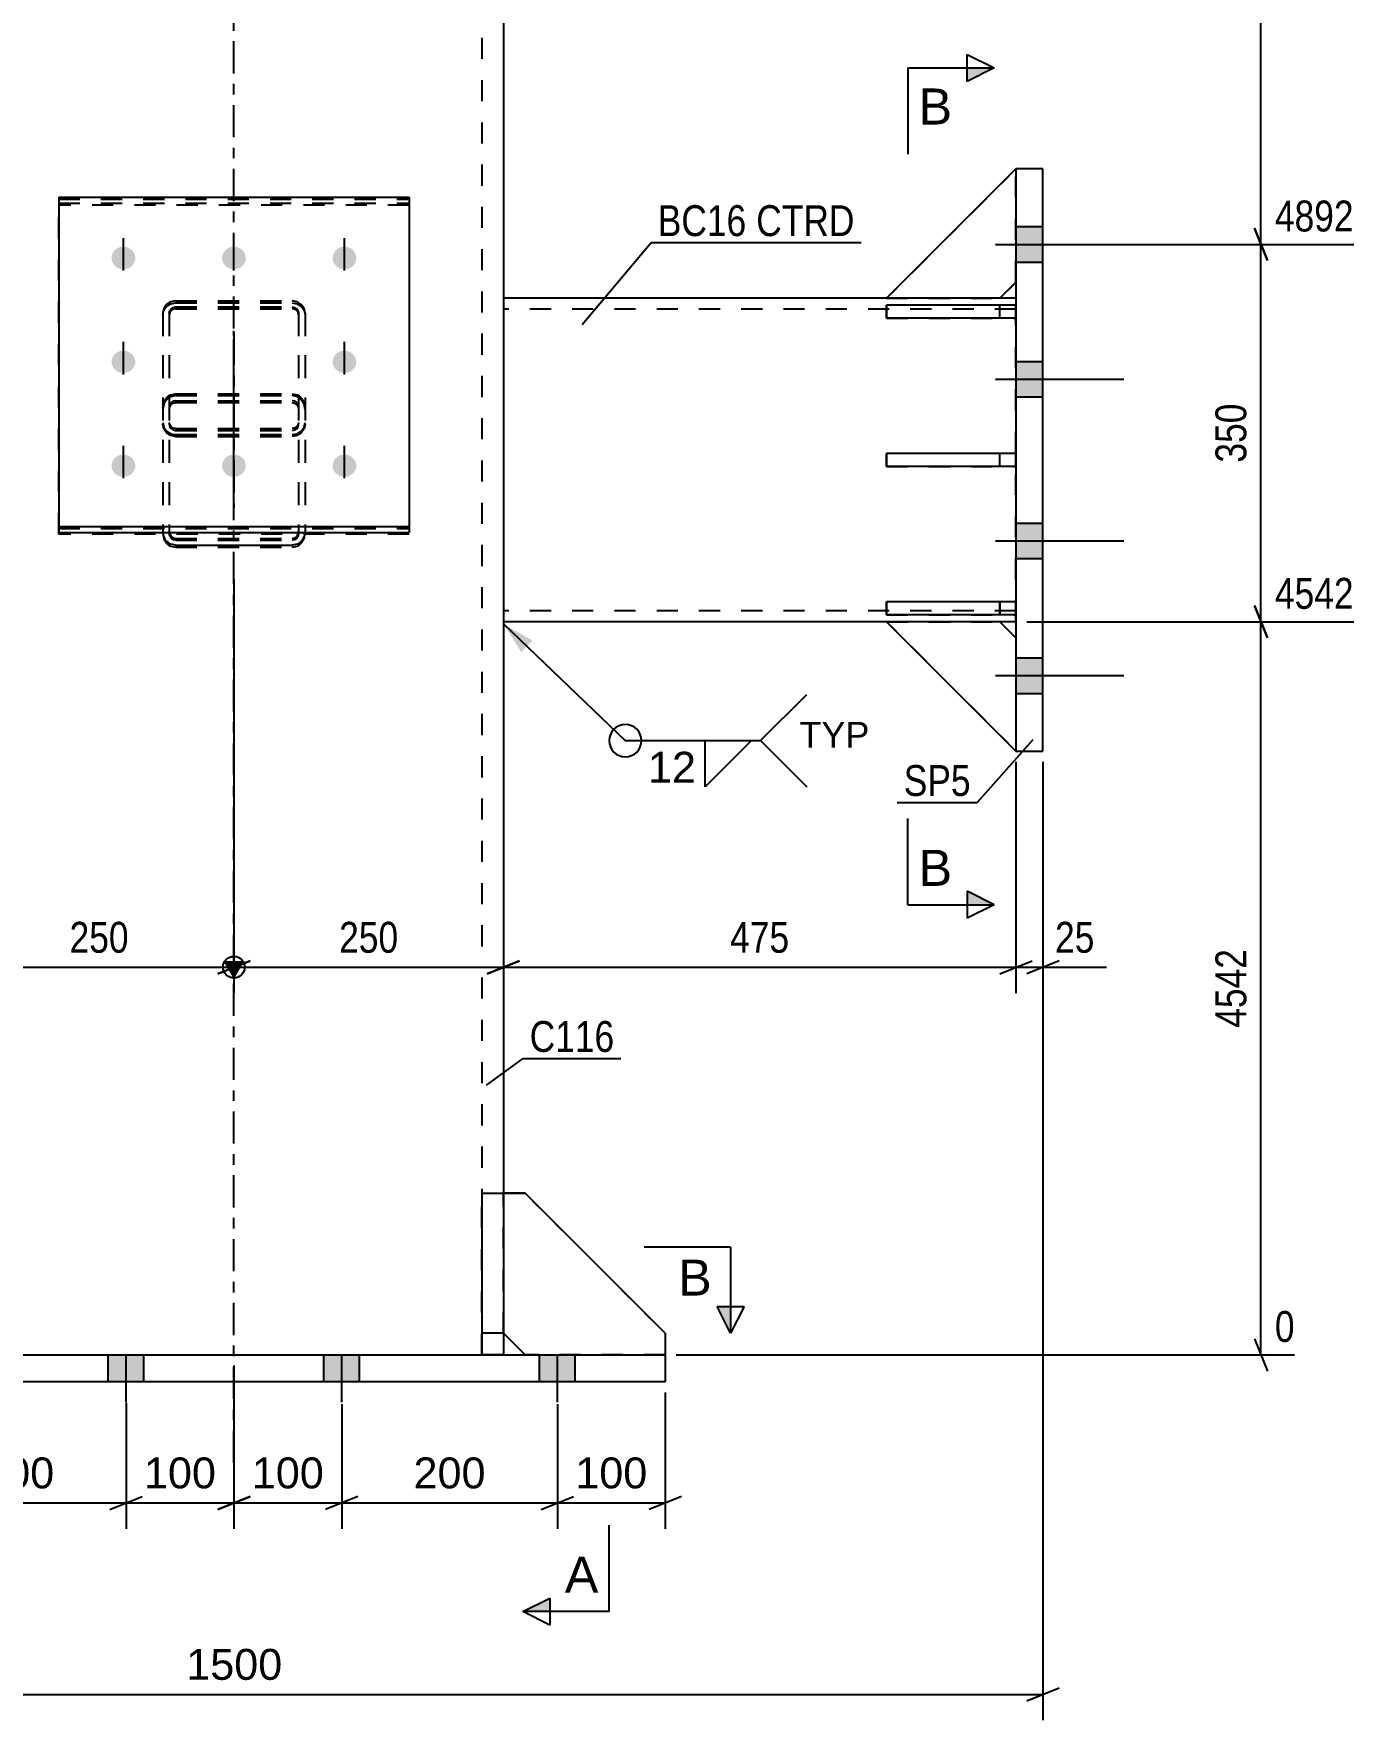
# Model space of a CAD drawing. Header units: millimetres. Extents: x -127 to 467, y -181 to 239.
# Drawn here: x -18.6 to 104.5, y -33.9 to 122.5 of the extents above; entities that cross this region are included whole.
import ezdxf

# ---------------------------------------------------------------- set-up
doc = ezdxf.new("R2010")
doc.units = ezdxf.units.MM
doc.linetypes.add('DXK_LINE_DOT2', pattern=[3.9198, 1.9599, -1.9599])
doc.linetypes.add('DXK_LINE_DOT3', pattern=[5.9187, 2.979, -0.9799, 0.9799, -0.9799])
doc.styles.add('Arial', font='arial.ttf', dxfattribs={"height": 0.2})
doc.styles.add('Arial Narrow', font='ARIALN.TTF', dxfattribs={"height": 0.2})

# ---------------------------------------------------------------- blocks, each defined once
blk = doc.blocks.new('Part-284876527-2796 - 2658')
at = {"color": 7, "linetype": 'DXK_LINE_DOT2'}
for p, q in [((23, 0), (23, 15)), ((23, 15), (25, 15)), ((25, 15), (25, 0)), ((25, 2), (23, 2)), ((25, 0), (23, 0))]:
    blk.add_line(p, q, dxfattribs=at)
blk = doc.blocks.new('Part-284876527-2795 - 2658')
at = {"color": 7, "linetype": 'DXK_LINE_DOT2'}
for p, q in [((25, 2), (25, 15)), ((25, 15), (27, 15)), ((27, 15), (40, 2)), ((27, 0), (25, 2)), ((40, 2), (40, 0)), ((40, 0), (27, 0))]:
    blk.add_line(p, q, dxfattribs=at)
blk = doc.blocks.new('Part-284876527-2667 - 2658')
at = {"color": 2, "linetype": 'Continuous'}
for p, q in [((-40, -2.5), (-40, 0)), ((-40, 0), (40, 0)), ((40, 0), (40, -2.5)), ((40, -2.5), (-40, -2.5))]:
    blk.add_line(p, q, dxfattribs=at)
blk = doc.blocks.new('Part-284876527-2672 - 2658')
at = {"linetype": 'Continuous'}
blk.add_hatch(color=2, dxfattribs=at).paths.add_polyline_path([(0, 35.06), (-0.8, 36.46), (0.8, 36.46)])
at = {"color": 7, "linetype": 'DXK_LINE_DOT3'}
for p, q in [((0, 36), (0, 130)), ((0, -10), (0, 35))]:
    blk.add_line(p, q, dxfattribs=at)
at = {"color": 7, "linetype": 'DXK_LINE_DOT2'}
for p, q in [((23, 130), (23, 36)), ((23, 35), (23, 0)), ((25, 15), (25, 0)), ((-25, 0), (25, 0))]:
    blk.add_line(p, q, dxfattribs=at)
at = {"color": 2, "linetype": 'Continuous'}
for p, q in [((25, 130), (25, 36)), ((0, 35.06), (-0.8, 36.46)), ((-0.8, 36.46), (0.8, 36.46)), ((0.8, 36.46), (0, 35.06)), ((25, 35), (25, 15))]:
    blk.add_line(p, q, dxfattribs=at)
blk.add_circle((0, 35.96), 1, dxfattribs=at)
blk = doc.blocks.new('Part-284876527-2737 - 2658')
at = {"color": 2, "linetype": 'Continuous'}
for p, q in [((72.53, 110), (72.53, 56)), ((75.03, 110), (72.53, 110)), ((75.03, 56), (75.03, 110)), ((72.53, 56), (75.03, 56))]:
    blk.add_line(p, q, dxfattribs=at)
blk = doc.blocks.new('Bolt-284876527-2673 - 2658')
at = {"linetype": 'Continuous'}
for points in [[(72.53, 104.65), (72.53, 101.35), (75.03, 101.35), (75.03, 104.65)], [(72.53, 104.65), (72.53, 101.35), (75.03, 101.35), (75.03, 104.65)], [(72.53, 104.65), (72.53, 101.35), (75.03, 101.35), (75.03, 104.65)], [(72.53, 92.15), (72.53, 88.85), (75.03, 88.85), (75.03, 92.15)], [(72.53, 92.15), (72.53, 88.85), (75.03, 88.85), (75.03, 92.15)], [(72.53, 77.15), (72.53, 73.85), (75.03, 73.85), (75.03, 77.15)], [(72.53, 77.15), (72.53, 73.85), (75.03, 73.85), (75.03, 77.15)], [(72.53, 64.65), (72.53, 61.35), (75.03, 61.35), (75.03, 64.65)], [(72.53, 64.65), (72.53, 61.35), (75.03, 61.35), (75.03, 64.65)], [(72.53, 64.65), (72.53, 61.35), (75.03, 61.35), (75.03, 64.65)]]:
    blk.add_hatch(color=1, dxfattribs=at).paths.add_polyline_path(points)
at = {"color": 1, "linetype": 'Continuous'}
for p, q in [((72.53, 104.65), (75.03, 104.65)), ((72.53, 104.65), (75.03, 104.65)), ((72.53, 104.65), (75.03, 104.65)), ((70.63, 103), (82.53, 103)), ((70.63, 103), (82.53, 103)), ((70.63, 103), (82.53, 103)), ((72.53, 101.35), (75.03, 101.35)), ((72.53, 101.35), (75.03, 101.35)), ((72.53, 101.35), (75.03, 101.35)), ((72.53, 92.15), (75.03, 92.15)), ((72.53, 92.15), (75.03, 92.15)), ((70.63, 90.5), (82.53, 90.5)), ((70.63, 90.5), (82.53, 90.5)), ((72.53, 88.85), (75.03, 88.85)), ((72.53, 88.85), (75.03, 88.85)), ((72.53, 77.15), (75.03, 77.15)), ((72.53, 77.15), (75.03, 77.15)), ((70.63, 75.5), (82.53, 75.5)), ((70.63, 75.5), (82.53, 75.5)), ((72.53, 73.85), (75.03, 73.85)), ((72.53, 73.85), (75.03, 73.85)), ((72.53, 64.65), (75.03, 64.65)), ((72.53, 64.65), (75.03, 64.65)), ((72.53, 64.65), (75.03, 64.65)), ((70.63, 63), (82.53, 63)), ((70.63, 63), (82.53, 63)), ((70.63, 63), (82.53, 63)), ((72.53, 61.35), (75.03, 61.35)), ((72.53, 61.35), (75.03, 61.35)), ((72.53, 61.35), (75.03, 61.35))]:
    blk.add_line(p, q, dxfattribs=at)
blk = doc.blocks.new('Bolt-284876527-2678 - 2658')
at = {"color": 1, "linetype": 'DXK_LINE_DOT2'}
for p, q in [((-10.25, 100.57), (-10.25, 103.41)), ((0, 100.57), (0, 103.41)), ((10.25, 100.57), (10.25, 103.41)), ((-10.25, 90.94), (-10.25, 93.78)), ((10.25, 90.94), (10.25, 93.78)), ((-10.25, 81.31), (-10.25, 84.15)), ((0, 81.31), (0, 84.15)), ((10.25, 81.31), (10.25, 84.15))]:
    blk.add_line(p, q, dxfattribs=at)
blk = doc.blocks.new('Bolt-284876527-2679 - 2658')
at = {"linetype": 'Continuous'}
for points in [[(-28.35, 0), (-31.65, 0), (-31.65, -2.5), (-28.35, -2.5)], [(-28.35, 0), (-31.65, 0), (-31.65, -2.5), (-28.35, -2.5)], [(-28.35, 0), (-31.65, 0), (-31.65, -2.5), (-28.35, -2.5)], [(-28.35, 0), (-31.65, 0), (-31.65, -2.5), (-28.35, -2.5)], [(-8.35, 0), (-11.65, 0), (-11.65, -2.5), (-8.35, -2.5)], [(-8.35, 0), (-11.65, 0), (-11.65, -2.5), (-8.35, -2.5)], [(11.65, 0), (8.35, 0), (8.35, -2.5), (11.65, -2.5)], [(11.65, 0), (8.35, 0), (8.35, -2.5), (11.65, -2.5)], [(31.65, 0), (28.35, 0), (28.35, -2.5), (31.65, -2.5)], [(31.65, 0), (28.35, 0), (28.35, -2.5), (31.65, -2.5)], [(31.65, 0), (28.35, 0), (28.35, -2.5), (31.65, -2.5)], [(31.65, 0), (28.35, 0), (28.35, -2.5), (31.65, -2.5)]]:
    blk.add_hatch(color=1, dxfattribs=at).paths.add_polyline_path(points)
at = {"color": 1, "linetype": 'Continuous'}
for p, q in [((-31.65, -2.5), (-31.65, 0)), ((-31.65, -2.5), (-31.65, 0)), ((-31.65, -2.5), (-31.65, 0)), ((-31.65, -2.5), (-31.65, 0)), ((-30, -4.4), (-30, 0)), ((-30, -4.4), (-30, 0)), ((-30, -4.4), (-30, 0)), ((-30, -4.4), (-30, 0)), ((-28.35, -2.5), (-28.35, 0)), ((-28.35, -2.5), (-28.35, 0)), ((-28.35, -2.5), (-28.35, 0)), ((-28.35, -2.5), (-28.35, 0)), ((-11.65, -2.5), (-11.65, 0)), ((-11.65, -2.5), (-11.65, 0)), ((-10, -4.4), (-10, 0)), ((-10, -4.4), (-10, 0)), ((-8.35, -2.5), (-8.35, 0)), ((-8.35, -2.5), (-8.35, 0)), ((8.35, -2.5), (8.35, 0)), ((8.35, -2.5), (8.35, 0)), ((10, -4.4), (10, 0)), ((10, -4.4), (10, 0)), ((11.65, -2.5), (11.65, 0)), ((11.65, -2.5), (11.65, 0)), ((28.35, -2.5), (28.35, 0)), ((28.35, -2.5), (28.35, 0)), ((28.35, -2.5), (28.35, 0)), ((28.35, -2.5), (28.35, 0)), ((30, -4.4), (30, 0)), ((30, -4.4), (30, 0)), ((30, -4.4), (30, 0)), ((30, -4.4), (30, 0)), ((31.65, -2.5), (31.65, 0)), ((31.65, -2.5), (31.65, 0)), ((31.65, -2.5), (31.65, 0)), ((31.65, -2.5), (31.65, 0))]:
    blk.add_line(p, q, dxfattribs=at)
blk = doc.blocks.new('Part-284876527-2693 - 2658')
at = {"color": 2, "linetype": 'Continuous'}
for p, q in [((27, 15), (25, 15)), ((40, 2), (27, 15)), ((27, 0), (25, 2)), ((40, 2), (40, 0)), ((40, 0), (40, 0))]:
    blk.add_line(p, q, dxfattribs=at)
at = {"color": 7, "linetype": 'DXK_LINE_DOT2'}
for p, q in [((25, 2), (25, 15)), ((40, 0), (27, 0))]:
    blk.add_line(p, q, dxfattribs=at)
blk = doc.blocks.new('Part-284876527-2694 - 2658')
at = {"color": 2, "linetype": 'Continuous'}
for p, q in [((23, 15), (23, 0)), ((23, 15), (25, 15)), ((25, 15), (25, 0)), ((25, 2), (23, 2)), ((23, 0), (25, 0))]:
    blk.add_line(p, q, dxfattribs=at)
blk = doc.blocks.new('Part-284876527-2828 - 2658')
at = {"color": 7, "linetype": 'DXK_LINE_DOT2'}
for p, q in [((-6.51, 97.06), (-6.6, 96.63)), ((-6.25, 97.43), (-6.51, 97.06)), ((-5.86, 97.67), (-6.25, 97.43)), ((-5.95, 96.85), (-5.82, 97.03)), ((-5.4, 97.76), (-5.86, 97.67)), ((-5.82, 97.03), (-5.63, 97.15)), ((-5.63, 97.15), (-5.4, 97.2)), ((-5.4, 97.76), (5.4, 97.76)), ((-5.4, 97.2), (5.4, 97.2)), ((5.86, 97.67), (5.4, 97.76)), ((5.4, 97.2), (5.63, 97.15)), ((5.63, 97.15), (5.83, 97.03)), ((5.83, 97.03), (5.96, 96.85)), ((6.25, 97.43), (5.86, 97.67)), ((6.51, 97.06), (6.25, 97.43)), ((6.6, 96.63), (6.51, 97.06)), ((-6.6, 96.63), (-6.6, 76.37)), ((-6, 96.63), (-5.95, 96.85)), ((-6, 96.63), (-6, 76.37)), ((5.96, 96.85), (6, 96.63)), ((6, 96.63), (6, 76.37)), ((6.6, 96.63), (6.6, 76.37)), ((-6.6, 87.86), (-6.51, 88.35)), ((-5.95, 88.11), (-6, 87.86)), ((-5.82, 88.32), (-5.95, 88.11)), ((-5.86, 89.04), (-5.4, 89.14)), ((-5.63, 88.45), (-5.82, 88.32)), ((-5.4, 88.5), (-5.63, 88.45)), ((-5.4, 89.14), (5.4, 89.14)), ((-5.4, 88.5), (5.4, 88.5)), ((5.4, 89.14), (5.86, 89.04)), ((5.63, 88.45), (5.4, 88.5)), ((5.83, 88.32), (5.63, 88.45)), ((5.96, 88.11), (5.83, 88.32)), ((6, 87.86), (5.96, 88.11)), ((6.51, 88.35), (6.6, 87.86)), ((-6.6, 86.48), (-6.51, 86.05)), ((-6.51, 86.05), (-6.25, 85.69)), ((-5.95, 86.27), (-6, 86.48)), ((-5.82, 86.08), (-5.95, 86.27)), ((-5.63, 85.96), (-5.82, 86.08)), ((5.83, 86.08), (5.63, 85.96)), ((5.96, 86.27), (5.83, 86.08)), ((6, 86.48), (5.96, 86.27)), ((6.25, 85.69), (6.51, 86.05)), ((6.51, 86.05), (6.6, 86.48)), ((-6.25, 85.69), (-5.86, 85.44)), ((-5.86, 85.44), (-5.4, 85.36)), ((-5.4, 85.92), (-5.63, 85.96)), ((-5.4, 85.92), (5.4, 85.92)), ((-5.4, 85.36), (5.4, 85.36)), ((5.63, 85.96), (5.4, 85.92)), ((5.4, 85.36), (5.86, 85.44)), ((5.86, 85.44), (6.25, 85.69)), ((-6.58, 76.29), (-6.6, 76.37)), ((-6, 76.37), (-5.95, 76.13)), ((-5.95, 76.13), (-5.82, 75.92)), ((-5.82, 75.92), (-5.63, 75.78)), ((-5.63, 75.78), (-5.4, 75.73)), ((-5.4, 75.73), (5.4, 75.73)), ((5.4, 75.73), (5.63, 75.78)), ((5.63, 75.78), (5.83, 75.92)), ((5.83, 75.92), (5.96, 76.13)), ((5.96, 76.13), (6, 76.37)), ((6.6, 76.37), (6.59, 76.29))]:
    blk.add_line(p, q, dxfattribs=at)
at = {"color": 7, "linetype": 'DXK_LINE_DOT3'}
blk.add_line((0, 78.7), (0, 94.98), dxfattribs=at)
at = {"color": 2, "linetype": 'Continuous'}
for p, q in [((-6.51, 75.88), (-6.58, 76.29)), ((-5.4, 75.09), (-5.86, 75.19)), ((-5.4, 75.09), (5.4, 75.09)), ((5.86, 75.19), (5.4, 75.09)), ((6.59, 76.29), (6.51, 75.88))]:
    blk.add_line(p, q, dxfattribs=at)
at = {"color": 7, "linetype": 'DXK_LINE_DOT2'}
for centre, start, end in [((-5.35, 87.91), 114.32, 159.2417), ((5.35, 87.91), 20.7583, 65.68)]:
    blk.add_arc(centre, 1.24, start, end, dxfattribs=at)
at = {"color": 2, "linetype": 'Continuous'}
for centre, start, end in [((-5.35, 76.32), 200.7583, 245.68), ((5.35, 76.32), 294.32, 339.2417)]:
    blk.add_arc(centre, 1.24, start, end, dxfattribs=at)
blk = doc.blocks.new('Part-284876527-2699 - 2658')
at = {"color": 7, "linetype": 'DXK_LINE_DOT2'}
for p, q in [((-16.25, 76.11), (-16.25, 107.2)), ((-16.25, 107.2), (16.25, 107.2)), ((16.25, 106.65), (-16.25, 106.65)), ((16.25, 107.2), (16.25, 76.11)), ((-16.25, 76.66), (16.25, 76.66)), ((16.25, 76.11), (-16.25, 76.11))]:
    blk.add_line(p, q, dxfattribs=at)
blk = doc.blocks.new('Part-284876527-2701 - 2658')
at = {"color": 7, "linetype": 'DXK_LINE_DOT2'}
for p, q in [((-6.51, 96.89), (-6.25, 97.26)), ((-6.25, 97.26), (-5.86, 97.5)), ((-5.86, 97.5), (-5.4, 97.59)), ((-5.4, 97.02), (-5.63, 96.98)), ((-5.4, 97.59), (5.4, 97.59)), ((-5.4, 97.02), (5.4, 97.02)), ((5.4, 97.59), (5.86, 97.5)), ((5.63, 96.98), (5.4, 97.02)), ((5.86, 97.5), (6.25, 97.26)), ((6.25, 97.26), (6.51, 96.89)), ((-6.6, 96.46), (-6.51, 96.89)), ((-6.6, 96.46), (-6.6, 76.2)), ((-5.95, 96.67), (-6, 96.46)), ((-6, 96.46), (-6, 76.2)), ((-5.82, 96.86), (-5.95, 96.67)), ((-5.63, 96.98), (-5.82, 96.86)), ((5.83, 96.86), (5.63, 96.98)), ((5.96, 96.67), (5.83, 96.86)), ((6, 96.46), (5.96, 96.67)), ((6, 96.46), (6, 76.2)), ((6.51, 96.89), (6.6, 96.46)), ((6.6, 96.46), (6.6, 76.2)), ((-6.51, 88.18), (-6.6, 87.69)), ((-6, 87.69), (-5.95, 87.94)), ((-5.95, 87.94), (-5.82, 88.14)), ((-5.63, 88.92), (-5.86, 88.87)), ((-5.82, 88.14), (-5.63, 88.28)), ((-5.4, 88.97), (-5.63, 88.92)), ((-5.63, 88.28), (-5.4, 88.33)), ((-5.4, 88.97), (5.4, 88.97)), ((-5.4, 88.33), (5.4, 88.33)), ((5.83, 88.88), (5.4, 88.97)), ((5.4, 88.33), (5.63, 88.28)), ((5.63, 88.28), (5.83, 88.14)), ((5.86, 88.87), (5.83, 88.88)), ((5.83, 88.14), (5.96, 87.94)), ((5.96, 87.94), (6, 87.69)), ((6.6, 87.69), (6.51, 88.18)), ((-6.51, 85.88), (-6.6, 86.31)), ((-6, 86.31), (-5.95, 86.09)), ((-5.95, 86.09), (-5.82, 85.91)), ((5.83, 85.91), (5.96, 86.09)), ((5.96, 86.09), (6, 86.31)), ((6.6, 86.31), (6.51, 85.88)), ((-6.25, 85.51), (-6.51, 85.88)), ((-5.86, 85.27), (-6.25, 85.51)), ((-5.4, 85.18), (-5.86, 85.27)), ((-5.82, 85.91), (-5.63, 85.79)), ((-5.63, 85.79), (-5.4, 85.75)), ((-5.4, 85.75), (5.4, 85.75)), ((-5.4, 85.18), (5.4, 85.18)), ((5.4, 85.75), (5.63, 85.79)), ((5.86, 85.27), (5.4, 85.18)), ((5.63, 85.79), (5.83, 85.91)), ((6.25, 85.51), (5.86, 85.27)), ((6.51, 85.88), (6.25, 85.51)), ((-6.6, 76.2), (-6.51, 75.71)), ((-5.95, 75.95), (-6, 76.2)), ((-5.82, 75.75), (-5.95, 75.95)), ((-5.63, 75.61), (-5.82, 75.75)), ((-5.4, 75.56), (-5.63, 75.61)), ((-5.4, 75.56), (5.4, 75.56)), ((5.63, 75.61), (5.4, 75.56)), ((5.83, 75.75), (5.63, 75.61)), ((5.96, 75.95), (5.83, 75.75)), ((6, 76.2), (5.96, 75.95)), ((6.51, 75.71), (6.6, 76.2)), ((-5.86, 75.02), (-5.4, 74.92)), ((-5.4, 74.92), (5.4, 74.92)), ((5.4, 74.92), (5.86, 75.02))]:
    blk.add_line(p, q, dxfattribs=at)
at = {"color": 7, "linetype": 'DXK_LINE_DOT3'}
blk.add_line((0, 94.8), (0, 78.52), dxfattribs=at)
at = {"color": 7, "linetype": 'DXK_LINE_DOT2'}
for centre, start, end in [((-5.35, 87.74), 114.32, 159.2417), ((5.35, 87.74), 20.7583, 65.68), ((-5.35, 76.15), 200.7583, 245.68), ((5.35, 76.15), 294.32, 339.2417)]:
    blk.add_arc(centre, 1.24, start, end, dxfattribs=at)
blk = doc.blocks.new('Part-284876527-2708 - 2658')
at = {"color": 2, "linetype": 'Continuous'}
for p, q in [((72.53, 110), (60.53, 98)), ((72.53, 99.5), (71.03, 98)), ((71.03, 98), (60.53, 98))]:
    blk.add_line(p, q, dxfattribs=at)
at = {"color": 7, "linetype": 'DXK_LINE_DOT2'}
for p, q in [((72.53, 99.5), (72.53, 110)), ((72.53, 110), (72.53, 110)), ((72.53, 110), (72.53, 110)), ((72.53, 99.5), (72.53, 99.5)), ((72.53, 99.5), (72.53, 99.5))]:
    blk.add_line(p, q, dxfattribs=at)
blk = doc.blocks.new('Part-284876527-2773 - 2658')
at = {"color": 2, "linetype": 'Continuous'}
for p, q in [((72.53, 98), (25, 98)), ((60.53, 68), (25, 68)), ((72.53, 68), (71.03, 68))]:
    blk.add_line(p, q, dxfattribs=at)
at = {"color": 7, "linetype": 'DXK_LINE_DOT2'}
for p, q in [((25, 98), (25, 68)), ((72.53, 97), (25, 97)), ((72.53, 68), (72.53, 98)), ((72.53, 69), (25, 69)), ((71.03, 68), (60.53, 68))]:
    blk.add_line(p, q, dxfattribs=at)
blk = doc.blocks.new('Part-284876527-2830 - 2658')
at = {"color": 7, "linetype": 'DXK_LINE_DOT2'}
for p, q in [((72.53, 69.85), (60.53, 69.85)), ((60.53, 69.85), (60.53, 68.65)), ((71.03, 69.85), (71.03, 68.65)), ((72.53, 68.65), (72.53, 69.85)), ((60.53, 68.65), (72.53, 68.65))]:
    blk.add_line(p, q, dxfattribs=at)
blk = doc.blocks.new('Part-284876527-2709 - 2658')
at = {"color": 7, "linetype": 'DXK_LINE_DOT2'}
for p, q in [((72.53, 110), (60.53, 98)), ((72.53, 99.5), (72.53, 110)), ((71.03, 98), (72.53, 99.5)), ((60.53, 98), (71.03, 98))]:
    blk.add_line(p, q, dxfattribs=at)
blk = doc.blocks.new('Part-284876527-2710 - 2658')
at = {"color": 2, "linetype": 'Continuous'}
for p, q in [((60.53, 68), (72.53, 56)), ((71.03, 68), (60.53, 68)), ((71.03, 68), (72.53, 66.5))]:
    blk.add_line(p, q, dxfattribs=at)
at = {"color": 7, "linetype": 'DXK_LINE_DOT2'}
for p, q in [((72.53, 66.5), (72.53, 56)), ((72.53, 66.5), (72.53, 66.5)), ((72.53, 56), (72.53, 56))]:
    blk.add_line(p, q, dxfattribs=at)
blk = doc.blocks.new('Part-284876527-2711 - 2658')
at = {"color": 7, "linetype": 'DXK_LINE_DOT2'}
for p, q in [((60.53, 68), (71.03, 68)), ((72.53, 56), (60.53, 68)), ((71.03, 68), (72.53, 66.5)), ((72.53, 66.5), (72.53, 56))]:
    blk.add_line(p, q, dxfattribs=at)
blk = doc.blocks.new('Part-284876527-2712 - 2658')
at = {"color": 7, "linetype": 'DXK_LINE_DOT2'}
for p, q in [((72.53, 97.35), (60.53, 97.35)), ((60.53, 97.35), (60.53, 96.15)), ((71.03, 96.15), (71.03, 97.35)), ((72.53, 96.15), (72.53, 97.35)), ((60.53, 96.15), (72.53, 96.15))]:
    blk.add_line(p, q, dxfattribs=at)
blk = doc.blocks.new('Part-284876527-2714 - 2658')
at = {"color": 7, "linetype": 'DXK_LINE_DOT2'}
for p, q in [((72.53, 83.6), (60.53, 83.6)), ((60.53, 83.6), (60.53, 82.4)), ((71.03, 82.4), (71.03, 83.6)), ((72.53, 82.4), (72.53, 83.6)), ((60.53, 82.4), (72.53, 82.4))]:
    blk.add_line(p, q, dxfattribs=at)
blk = doc.blocks.new('Part-284876527-2715 - 2658')
at = {"color": 2, "linetype": 'Continuous'}
for p, q in [((60.53, 96.15), (60.53, 97.35)), ((72.53, 97.35), (60.53, 97.35)), ((72.53, 97.35), (72.53, 96.15)), ((72.53, 96.15), (60.53, 96.15))]:
    blk.add_line(p, q, dxfattribs=at)
at = {"color": 7, "linetype": 'DXK_LINE_DOT2'}
for p, q in [((71.03, 96.15), (71.03, 97.35)), ((72.53, 97.35), (72.53, 97.35)), ((72.53, 97.35), (72.53, 97.35)), ((72.53, 96.15), (72.53, 96.15)), ((72.53, 96.15), (72.53, 96.15))]:
    blk.add_line(p, q, dxfattribs=at)
blk = doc.blocks.new('Part-284876527-2717 - 2658')
at = {"color": 2, "linetype": 'Continuous'}
for p, q in [((60.53, 82.4), (60.53, 83.6)), ((72.53, 83.6), (60.53, 83.6)), ((72.53, 83.6), (72.53, 82.4)), ((72.53, 82.4), (60.53, 82.4))]:
    blk.add_line(p, q, dxfattribs=at)
at = {"color": 7, "linetype": 'DXK_LINE_DOT2'}
for p, q in [((71.03, 82.4), (71.03, 83.6)), ((72.53, 83.6), (72.53, 83.6)), ((72.53, 83.6), (72.53, 83.6)), ((72.53, 82.4), (72.53, 82.4)), ((72.53, 82.4), (72.53, 82.4))]:
    blk.add_line(p, q, dxfattribs=at)
blk = doc.blocks.new('Part-284876527-2829 - 2658')
at = {"color": 2, "linetype": 'Continuous'}
for p, q in [((60.53, 68.65), (60.53, 69.85)), ((72.53, 69.85), (60.53, 69.85)), ((72.53, 69.85), (72.53, 68.65)), ((72.53, 68.65), (60.53, 68.65))]:
    blk.add_line(p, q, dxfattribs=at)
at = {"color": 7, "linetype": 'DXK_LINE_DOT2'}
for p, q in [((71.03, 68.65), (71.03, 69.85)), ((72.53, 69.85), (72.53, 69.85)), ((72.53, 69.85), (72.53, 69.85)), ((72.53, 68.65), (72.53, 68.65)), ((72.53, 68.65), (72.53, 68.65))]:
    blk.add_line(p, q, dxfattribs=at)
blk = doc.blocks.new('Part-284876527-2832 - 2658')
at = {"color": 2, "linetype": 'Continuous'}
for p, q in [((-16.25, 107.37), (16.25, 107.37)), ((-16.25, 107.37), (-16.25, 76.29)), ((16.25, 107.37), (16.25, 76.29)), ((-16.25, 76.83), (16.25, 76.83)), ((-16.25, 76.29), (16.25, 76.29))]:
    blk.add_line(p, q, dxfattribs=at)
at = {"color": 7, "linetype": 'DXK_LINE_DOT2'}
blk.add_line((-16.25, 106.83), (16.25, 106.83), dxfattribs=at)
blk = doc.blocks.new('Bolt-284876527-2833 - 2658')
at = {"linetype": 'Continuous'}
for points in [[(-10.25, 100.68), (-10.48, 100.71), (-10.69, 100.77), (-10.89, 100.88), (-11.06, 101.03), (-11.2, 101.21), (-11.29, 101.41), (-11.34, 101.63), (-11.34, 101.85), (-11.29, 102.06), (-11.2, 102.26), (-11.06, 102.44), (-10.89, 102.59), (-10.69, 102.7), (-10.48, 102.77), (-10.25, 102.79), (-10.02, 102.77), (-9.8, 102.7), (-9.6, 102.59), (-9.43, 102.44), (-9.29, 102.26), (-9.2, 102.06), (-9.15, 101.85), (-9.15, 101.63), (-9.2, 101.41), (-9.29, 101.21), (-9.43, 101.03), (-9.6, 100.88), (-9.8, 100.77), (-10.02, 100.71)], [(0, 100.68), (-0.23, 100.71), (-0.44, 100.77), (-0.64, 100.88), (-0.81, 101.03), (-0.95, 101.21), (-1.04, 101.41), (-1.09, 101.63), (-1.09, 101.85), (-1.04, 102.06), (-0.95, 102.26), (-0.81, 102.44), (-0.64, 102.59), (-0.44, 102.7), (-0.23, 102.77), (0, 102.79), (0.23, 102.77), (0.45, 102.7), (0.65, 102.59), (0.82, 102.44), (0.96, 102.26), (1.05, 102.06), (1.1, 101.85), (1.1, 101.63), (1.05, 101.41), (0.96, 101.21), (0.82, 101.03), (0.65, 100.88), (0.45, 100.77), (0.23, 100.71)], [(10.25, 100.68), (10.02, 100.71), (9.81, 100.77), (9.61, 100.88), (9.44, 101.03), (9.3, 101.21), (9.21, 101.41), (9.16, 101.63), (9.16, 101.85), (9.21, 102.06), (9.3, 102.26), (9.44, 102.44), (9.61, 102.59), (9.81, 102.7), (10.02, 102.77), (10.25, 102.79), (10.48, 102.77), (10.7, 102.7), (10.9, 102.59), (11.07, 102.44), (11.21, 102.26), (11.3, 102.06), (11.35, 101.85), (11.35, 101.63), (11.3, 101.41), (11.21, 101.21), (11.07, 101.03), (10.9, 100.88), (10.7, 100.77), (10.48, 100.71)], [(-10.25, 91.07), (-10.48, 91.09), (-10.69, 91.16), (-10.89, 91.27), (-11.06, 91.41), (-11.2, 91.59), (-11.29, 91.79), (-11.34, 92), (-11.34, 92.21), (-11.29, 92.42), (-11.2, 92.62), (-11.06, 92.8), (-10.89, 92.94), (-10.69, 93.05), (-10.48, 93.12), (-10.25, 93.14), (-10.02, 93.12), (-9.8, 93.05), (-9.6, 92.94), (-9.43, 92.8), (-9.29, 92.62), (-9.2, 92.42), (-9.15, 92.21), (-9.15, 92), (-9.2, 91.79), (-9.29, 91.59), (-9.43, 91.41), (-9.6, 91.27), (-9.8, 91.16), (-10.02, 91.09)], [(10.25, 91.07), (10.02, 91.09), (9.81, 91.16), (9.61, 91.27), (9.44, 91.41), (9.3, 91.59), (9.21, 91.79), (9.16, 92), (9.16, 92.21), (9.21, 92.42), (9.3, 92.62), (9.44, 92.8), (9.61, 92.94), (9.81, 93.05), (10.02, 93.12), (10.25, 93.14), (10.48, 93.12), (10.7, 93.05), (10.9, 92.94), (11.07, 92.8), (11.21, 92.62), (11.3, 92.42), (11.35, 92.21), (11.35, 92), (11.3, 91.79), (11.21, 91.59), (11.07, 91.41), (10.9, 91.27), (10.7, 91.16), (10.48, 91.09)], [(-10.25, 81.44), (-10.48, 81.46), (-10.69, 81.53), (-10.89, 81.64), (-11.06, 81.78), (-11.2, 81.96), (-11.29, 82.15), (-11.34, 82.36), (-11.34, 82.58), (-11.29, 82.79), (-11.2, 82.99), (-11.06, 83.16), (-10.89, 83.31), (-10.69, 83.42), (-10.48, 83.48), (-10.25, 83.51), (-10.02, 83.48), (-9.8, 83.42), (-9.6, 83.31), (-9.43, 83.16), (-9.29, 82.99), (-9.2, 82.79), (-9.15, 82.58), (-9.15, 82.36), (-9.2, 82.15), (-9.29, 81.96), (-9.43, 81.78), (-9.6, 81.64), (-9.8, 81.53), (-10.02, 81.46)], [(0, 81.44), (-0.23, 81.46), (-0.44, 81.53), (-0.64, 81.64), (-0.81, 81.78), (-0.95, 81.96), (-1.04, 82.15), (-1.09, 82.36), (-1.09, 82.58), (-1.04, 82.79), (-0.95, 82.99), (-0.81, 83.16), (-0.64, 83.31), (-0.44, 83.42), (-0.23, 83.48), (0, 83.51), (0.23, 83.48), (0.45, 83.42), (0.65, 83.31), (0.82, 83.16), (0.96, 82.99), (1.05, 82.79), (1.1, 82.58), (1.1, 82.36), (1.05, 82.15), (0.96, 81.96), (0.82, 81.78), (0.65, 81.64), (0.45, 81.53), (0.23, 81.46)], [(10.25, 81.44), (10.02, 81.46), (9.81, 81.53), (9.61, 81.64), (9.44, 81.78), (9.3, 81.96), (9.21, 82.15), (9.16, 82.36), (9.16, 82.58), (9.21, 82.79), (9.3, 82.99), (9.44, 83.16), (9.61, 83.31), (9.81, 83.42), (10.02, 83.48), (10.25, 83.51), (10.48, 83.48), (10.7, 83.42), (10.9, 83.31), (11.07, 83.16), (11.21, 82.99), (11.3, 82.79), (11.35, 82.58), (11.35, 82.36), (11.3, 82.15), (11.21, 81.96), (11.07, 81.78), (10.9, 81.64), (10.7, 81.53), (10.48, 81.46)]]:
    blk.add_hatch(color=1, dxfattribs=at).paths.add_polyline_path(points)
at = {"color": 1, "linetype": 'Continuous'}
for p, q in [((-10.25, 100.74), (-10.25, 103.58)), ((0, 100.74), (0, 103.58)), ((10.25, 100.74), (10.25, 103.58)), ((-10.25, 91.11), (-10.25, 93.95)), ((10.25, 91.11), (10.25, 93.95)), ((-10.25, 81.48), (-10.25, 84.32)), ((0, 81.48), (0, 84.32)), ((10.25, 81.48), (10.25, 84.32))]:
    blk.add_line(p, q, dxfattribs=at)
blk = doc.blocks.new('StraightDimension-284876527-2878 - 2658')
at = {"color": 7, "linetype": 'Continuous'}
for p, q in [((95.84, 101.5), (94.64, 104.5)), ((79.99, 103), (103.86, 103)), ((95.24, 68), (95.24, 103)), ((94.64, 69.5), (95.84, 66.5)), ((73.53, 68), (103.86, 68))]:
    blk.add_line(p, q, dxfattribs=at)
at = {"color": 0, "linetype": 'Continuous'}
blk.add_wipeout([(104.46, 103.6), (104.46, 107.8), (95.94, 107.8), (95.94, 103.6)], dxfattribs=at)
at = {"color": 0}
blk.add_wipeout([(94.49, 88.84), (90.29, 88.84), (90.29, 82.16), (94.49, 82.16)], dxfattribs=at)
at = {"color": 3, "linetype": 'Continuous', "style": 'Arial Narrow'}
blk.add_text('4892', height=2.863, dxfattribs=at).set_placement((96.54, 104.2))
at = {"color": 3, "style": 'Arial Narrow'}
blk.add_text('350', height=2.863, rotation=90.0002, dxfattribs=at).set_placement((93.89, 82.76))
blk = doc.blocks.new('StraightDimension-284876527-2885 - 2658')
at = {"color": 7, "linetype": 'Continuous'}
for p, q in [((95.84, 66.5), (94.64, 69.5)), ((73.53, 68), (103.86, 68)), ((95.24, 0), (95.24, 68)), ((94.64, 1.5), (95.84, -1.5)), ((41, 0), (98.37, 0))]:
    blk.add_line(p, q, dxfattribs=at)
at = {"color": 0, "linetype": 'Continuous'}
for points in [[(104.46, 68.6), (104.46, 72.8), (95.94, 72.8), (95.94, 68.6)], [(98.97, 0.6), (98.97, 4.8), (95.94, 4.8), (95.94, 0.6)]]:
    blk.add_wipeout(points, dxfattribs=at)
at = {"color": 0}
blk.add_wipeout([(94.49, 38.26), (90.29, 38.26), (90.29, 29.74), (94.49, 29.74)], dxfattribs=at)
at = {"color": 3, "linetype": 'Continuous', "style": 'Arial Narrow'}
for s, height, p in [('4542', 2.863, (96.54, 69.2)), ('0', 2.86, (96.54, 1.2))]:
    blk.add_text(s, height=height, dxfattribs=at).set_placement(p)
at = {"color": 3, "style": 'Arial Narrow'}
blk.add_text('4542', height=2.863, rotation=90.0002, dxfattribs=at).set_placement((93.89, 30.34))
blk = doc.blocks.new('StraightDimension-284876527-2900 - 2658')
at = {"color": 7, "linetype": 'Continuous'}
for p, q in [((95.84, 172), (94.64, 175)), ((79.99, 173.5), (103.86, 173.5)), ((95.24, 103), (95.24, 173.5)), ((94.64, 104.5), (95.84, 101.5)), ((79.99, 103), (103.86, 103))]:
    blk.add_line(p, q, dxfattribs=at)
at = {"color": 0, "linetype": 'Continuous'}
blk.add_wipeout([(104.46, 174.1), (104.46, 178.3), (95.94, 178.3), (95.94, 174.1)], dxfattribs=at)
at = {"color": 0}
blk.add_wipeout([(94.49, 142.51), (90.29, 142.51), (90.29, 133.99), (94.49, 133.99)], dxfattribs=at)
at = {"color": 3, "linetype": 'Continuous', "style": 'Arial Narrow'}
blk.add_text('7957', height=2.863, dxfattribs=at).set_placement((96.54, 174.7))
at = {"color": 3, "style": 'Arial Narrow'}
blk.add_text('3065', height=2.863, rotation=90.0002, dxfattribs=at).set_placement((93.89, 134.59))
blk = doc.blocks.new('StraightDimension-284876527-2961 - 2658')
at = {"color": 7, "linetype": 'Continuous'}
for p, q in [((-30, -2.25), (-30, -16.13)), ((-10, -4.46), (-10, -16.13)), ((-28.5, -13.13), (-31.5, -14.33)), ((-30, -13.73), (-10, -13.73)), ((-11.5, -14.33), (-8.5, -13.13))]:
    blk.add_line(p, q, dxfattribs=at)
at = {"color": 0}
blk.add_wipeout([(-16.06, -12.98), (-16.06, -8.78), (-23.94, -8.78), (-23.94, -12.98)], dxfattribs=at)
at = {"color": 3, "style": 'Arial'}
blk.add_text('200', height=2.865, dxfattribs=at).set_placement((-23.34, -12.38))
blk = doc.blocks.new('StraightDimension-284876527-2971 - 2658')
at = {"color": 7, "linetype": 'Continuous'}
for p, q in [((0, -1), (0, -16.13)), ((-10, -4.46), (-10, -16.13)), ((-11.5, -14.33), (-8.5, -13.13)), ((-10, -13.73), (0, -13.73)), ((1.5, -13.13), (-1.5, -14.33))]:
    blk.add_line(p, q, dxfattribs=at)
at = {"color": 0}
blk.add_wipeout([(-1.06, -12.98), (-1.06, -8.78), (-8.94, -8.78), (-8.94, -12.98)], dxfattribs=at)
at = {"color": 3, "style": 'Arial'}
blk.add_text('100', height=2.865, dxfattribs=at).set_placement((-8.34, -12.38))
blk = doc.blocks.new('StraightDimension-284876527-2980 - 2658')
at = {"color": 7, "linetype": 'Continuous'}
for p, q in [((0, -1), (0, -16.13)), ((10, -4.57), (10, -16.13)), ((-1.5, -14.33), (1.5, -13.13)), ((0, -13.73), (10, -13.73)), ((11.5, -13.13), (8.5, -14.33))]:
    blk.add_line(p, q, dxfattribs=at)
at = {"color": 0}
blk.add_wipeout([(8.94, -12.98), (8.94, -8.78), (1.06, -8.78), (1.06, -12.98)], dxfattribs=at)
at = {"color": 3, "style": 'Arial'}
blk.add_text('100', height=2.865, dxfattribs=at).set_placement((1.66, -12.38))
blk = doc.blocks.new('StraightDimension-284876527-2989 - 2658')
at = {"color": 7, "linetype": 'Continuous'}
for p, q in [((10, -4.57), (10, -16.13)), ((30, -4.57), (30, -16.13)), ((11.5, -13.13), (8.5, -14.33)), ((10, -13.73), (30, -13.73)), ((28.5, -14.33), (31.5, -13.13))]:
    blk.add_line(p, q, dxfattribs=at)
at = {"color": 0}
blk.add_wipeout([(23.94, -12.98), (23.94, -8.78), (16.06, -8.78), (16.06, -12.98)], dxfattribs=at)
at = {"color": 3, "style": 'Arial'}
blk.add_text('200', height=2.865, dxfattribs=at).set_placement((16.66, -12.38))
blk = doc.blocks.new('StraightDimension-284876527-2996 - 2658')
at = {"color": 7, "linetype": 'Continuous'}
for p, q in [((30, -4.57), (30, -16.13)), ((40, -3.5), (40, -16.13)), ((28.5, -14.33), (31.5, -13.13)), ((30, -13.73), (40, -13.73)), ((41.5, -13.13), (38.5, -14.33))]:
    blk.add_line(p, q, dxfattribs=at)
at = {"color": 0}
blk.add_wipeout([(38.94, -12.98), (38.94, -8.78), (31.06, -8.78), (31.06, -12.98)], dxfattribs=at)
at = {"color": 3, "style": 'Arial'}
blk.add_text('100', height=2.865, dxfattribs=at).set_placement((31.66, -12.38))
blk = doc.blocks.new('StraightDimension-284876527-3007 - 2658')
at = {"color": 7, "linetype": 'Continuous'}
for p, q in [((-74.97, 55), (-74.97, -33.89)), ((75.03, 55), (75.03, -33.89)), ((-73.47, -30.89), (-76.47, -32.09)), ((73.53, -32.09), (76.53, -30.89)), ((-74.97, -31.49), (75.03, -31.49))]:
    blk.add_line(p, q, dxfattribs=at)
at = {"color": 0}
blk.add_wipeout([(5.08, -30.74), (5.08, -26.54), (-5.02, -26.54), (-5.02, -30.74)], dxfattribs=at)
at = {"color": 3, "style": 'Arial'}
blk.add_text('1500', height=2.865, dxfattribs=at).set_placement((-4.42, -30.14))
blk = doc.blocks.new('StraightDimension-284876527-3081 - 2658')
at = {"color": 7, "linetype": 'Continuous'}
for p, q in [((72.53, 55), (72.53, 33.55)), ((75.03, 55), (75.03, 33.55)), ((71.03, 35.35), (74.03, 36.55)), ((76.53, 36.55), (73.53, 35.35)), ((72.53, 35.95), (75.03, 35.95))]:
    blk.add_line(p, q, dxfattribs=at)
at = {"color": 0}
blk.add_wipeout([(80.41, 36.7), (80.41, 40.9), (75.55, 40.9), (75.55, 36.7)], dxfattribs=at)
at = {"color": 7, "linetype": 'Continuous'}
blk.add_line((75.03, 35.95), (80.93, 35.95), dxfattribs=at)
blk.add_line((75.03, 35.95), (80.93, 35.95), dxfattribs=at)
at = {"color": 3, "style": 'Arial Narrow'}
blk.add_text('25', height=2.863, dxfattribs=at).set_placement((76.15, 37.3))
blk = doc.blocks.new('StraightDimension-284876527-3098 - 2658')
at = {"color": 7, "linetype": 'Continuous'}
for p, q in [((25, 67), (25, 33.55)), ((72.53, 55), (72.53, 33.55)), ((26.5, 36.55), (23.5, 35.35)), ((71.03, 35.35), (74.03, 36.55)), ((25, 35.95), (72.53, 35.95))]:
    blk.add_line(p, q, dxfattribs=at)
at = {"color": 0}
blk.add_wipeout([(52.11, 36.7), (52.11, 40.9), (45.42, 40.9), (45.42, 36.7)], dxfattribs=at)
at = {"color": 3, "style": 'Arial Narrow'}
blk.add_text('475', height=2.863, dxfattribs=at).set_placement((46.02, 37.3))
blk = doc.blocks.new('StraightDimension-284876527-3117 - 2658')
at = {"color": 7, "linetype": 'Continuous'}
for p, q in [((0, 71.96), (0, 33.55)), ((25, 67), (25, 33.55)), ((1.5, 36.55), (-1.5, 35.35)), ((23.5, 35.35), (26.5, 36.55)), ((0, 35.95), (25, 35.95))]:
    blk.add_line(p, q, dxfattribs=at)
at = {"color": 0}
blk.add_wipeout([(15.84, 36.7), (15.84, 40.9), (9.16, 40.9), (9.16, 36.7)], dxfattribs=at)
at = {"color": 3, "style": 'Arial Narrow'}
blk.add_text('250', height=2.863, dxfattribs=at).set_placement((9.76, 37.3))
blk = doc.blocks.new('StraightDimension-284876527-3130 - 2658')
at = {"color": 7, "linetype": 'Continuous'}
for p, q in [((0, 71.96), (0, 33.55)), ((-25, 67), (-25, 33.55)), ((-23.5, 36.55), (-26.5, 35.35)), ((-1.5, 35.35), (1.5, 36.55)), ((-25, 35.95), (0, 35.95))]:
    blk.add_line(p, q, dxfattribs=at)
at = {"color": 0}
blk.add_wipeout([(-9.16, 36.7), (-9.16, 40.9), (-15.84, 40.9), (-15.84, 36.7)], dxfattribs=at)
at = {"color": 3, "style": 'Arial Narrow'}
blk.add_text('250', height=2.863, dxfattribs=at).set_placement((-15.24, 37.3))
blk = doc.blocks.new('Mark-284876527-2668 - 2658')
at = {"color": 0}
blk.add_wipeout([(35.29, 28.1), (35.29, 31.1), (27.43, 31.1), (27.43, 28.1)], dxfattribs=at)
blk.add_wipeout([(35.29, 28.1), (35.29, 31.1), (27.43, 31.1), (27.43, 28.1)], dxfattribs=at)
at = {"color": 30, "linetype": 'Continuous'}
for p, q in [((23.42, 25), (26.83, 27.5)), ((26.83, 27.5), (35.89, 27.5))]:
    blk.add_line(p, q, dxfattribs=at)
at = {"color": 3, "style": 'Arial Narrow'}
blk.add_text('C116', height=2.863, dxfattribs=at).set_placement((27.43, 28.1))
blk = doc.blocks.new('Mark-284876527-2733 - 2658')
at = {"color": 0}
blk.add_wipeout([(68.33, 51.84), (68.33, 54.84), (62.12, 54.84), (62.12, 51.84)], dxfattribs=at)
blk.add_wipeout([(68.33, 51.84), (68.33, 54.84), (62.12, 54.84), (62.12, 51.84)], dxfattribs=at)
at = {"color": 30, "linetype": 'Continuous'}
for p in [(74.1, 57.05), (61.52, 51.24)]:
    blk.add_line(p, (68.93, 51.24), dxfattribs=at)
at = {"color": 3, "style": 'Arial Narrow'}
blk.add_text('SP5', height=2.863, dxfattribs=at).set_placement((62.12, 51.84))
blk = doc.blocks.new('Mark-284876527-2769 - 2658')
at = {"color": 0}
for points in [[(47.54, 103.77), (47.54, 106.77), (39.31, 106.77), (39.31, 103.77)], [(57.56, 103.77), (57.56, 106.77), (48.44, 106.77), (48.44, 103.77)]]:
    blk.add_wipeout(points, dxfattribs=at)
for points in [[(47.54, 103.77), (47.54, 106.77), (39.31, 106.77), (39.31, 103.77)], [(57.56, 103.77), (57.56, 106.77), (48.44, 106.77), (48.44, 103.77)]]:
    blk.add_wipeout(points, dxfattribs=at)
at = {"color": 30, "linetype": 'Continuous'}
for p, q in [((32.29, 95.56), (38.71, 103.17)), ((38.71, 103.17), (58.16, 103.17))]:
    blk.add_line(p, q, dxfattribs=at)
at = {"color": 3, "style": 'Arial Narrow'}
for s, p in [('BC16', (39.31, 103.77)), ('CTRD', (48.44, 103.77))]:
    blk.add_text(s, height=2.863, dxfattribs=at).set_placement(p)
blk = doc.blocks.new('SectionMark-284876527-3211 - 2658')
at = {"linetype": 'Continuous'}
blk.add_hatch(color=6, dxfattribs=at).paths.add_polyline_path([(29.3, -22.56), (29.3, -23.81), (26.8, -23.81)])
at = {"color": 6, "linetype": 'Continuous'}
for p, q in [((34.8, -23.81), (34.8, -15.81)), ((26.8, -23.81), (29.3, -22.56)), ((29.3, -22.56), (29.3, -25.06)), ((34.8, -23.81), (26.8, -23.81)), ((29.3, -25.06), (26.8, -23.81))]:
    blk.add_line(p, q, dxfattribs=at)
at = {"color": 0, "linetype": 'Continuous'}
blk.add_wipeout([(33.8, -22.06), (33.8, -18.56), (30.69, -18.56), (30.69, -22.06)], dxfattribs=at)
at = {"color": 3, "linetype": 'Continuous', "style": 'Arial'}
blk.add_text('A', height=3.34, rotation=-0.0115, dxfattribs=at).set_placement((30.69, -22.06))
blk = doc.blocks.new('SectionMark-284876527-3213 - 2658')
at = {"linetype": 'Continuous'}
for points in [[(68, 118.12), (68, 119.37), (70.5, 119.37)], [(68, 41.75), (68, 43), (70.5, 41.75)]]:
    blk.add_hatch(color=6, dxfattribs=at).paths.add_polyline_path(points)
at = {"color": 6, "linetype": 'Continuous'}
for p, q in [((68, 118.12), (68, 120.62)), ((68, 120.62), (70.5, 119.37)), ((62.5, 119.37), (62.5, 111.37)), ((62.5, 119.37), (70.5, 119.37)), ((70.5, 119.37), (68, 118.12)), ((62.5, 41.75), (62.5, 49.75)), ((70.5, 41.75), (68, 43)), ((68, 43), (68, 40.5)), ((62.5, 41.75), (70.5, 41.75)), ((70.5, 41.75), (68, 40.5))]:
    blk.add_line(p, q, dxfattribs=at)
at = {"color": 0, "linetype": 'Continuous'}
for points in [[(66.61, 114.12), (66.61, 117.62), (63.5, 117.62), (63.5, 114.12)], [(66.61, 43.5), (66.61, 47), (63.5, 47), (63.5, 43.5)]]:
    blk.add_wipeout(points, dxfattribs=at)
at = {"color": 3, "linetype": 'Continuous', "style": 'Arial'}
for p in [(63.5, 114.12), (63.5, 43.5)]:
    blk.add_text('B', height=3.34, dxfattribs=at).set_placement(p)
blk = doc.blocks.new('SectionMark-284876527-3217 - 2658')
at = {"linetype": 'Continuous'}
for points in [[(-62.36, 4.5), (-61.11, 4.5), (-62.36, 2)], [(44.81, 4.5), (46.06, 4.5), (46.06, 2)]]:
    blk.add_hatch(color=6, dxfattribs=at).paths.add_polyline_path(points)
at = {"color": 6, "linetype": 'Continuous'}
for p, q in [((-62.36, 10), (-54.36, 10)), ((-62.36, 10), (-62.36, 2)), ((46.06, 10), (38.06, 10)), ((46.06, 10), (46.06, 2)), ((-62.36, 2), (-63.61, 4.5)), ((-61.11, 4.5), (-63.61, 4.5)), ((-62.36, 2), (-61.11, 4.5)), ((44.81, 4.5), (47.31, 4.5)), ((46.06, 2), (44.81, 4.5)), ((47.31, 4.5), (46.06, 2))]:
    blk.add_line(p, q, dxfattribs=at)
at = {"color": 0, "linetype": 'Continuous'}
for points in [[(-57.5, 5.5), (-57.5, 9), (-60.61, 9), (-60.61, 5.5)], [(44.31, 5.5), (44.31, 9), (41.2, 9), (41.2, 5.5)]]:
    blk.add_wipeout(points, dxfattribs=at)
at = {"color": 3, "linetype": 'Continuous', "style": 'Arial'}
for p in [(-60.61, 5.5), (41.2, 5.5)]:
    blk.add_text('B', height=3.34, dxfattribs=at).set_placement(p)
blk = doc.blocks.new('WeldMark-284876527-3236 - 2658')
at = {"linetype": 'Continuous'}
blk.add_hatch(color=30, dxfattribs=at).paths.add_polyline_path([(26.65, 65.18), (25, 67.8), (27.69, 66.26)])
at = {"color": 30, "linetype": 'Continuous'}
blk.add_line((25, 67.8), (36.3, 56.97), dxfattribs=at)
at = {"color": 3, "linetype": 'Continuous'}
for q in [(53.14, 61.25), (53.14, 52.68)]:
    blk.add_line((48.85, 56.97), q, dxfattribs=at)
blk.add_arc((36.3, 56.97), 1.5, 90, 270, dxfattribs=at)
at = {"color": 0}
blk.add_wipeout([(43.05, 52.87), (43.05, 56.27), (38.2, 56.27), (38.2, 52.87)], dxfattribs=at)
at = {"color": 30, "linetype": 'Continuous'}
blk.add_line((36.3, 56.97), (48.85, 56.97), dxfattribs=at)
at = {"color": 3, "linetype": 'Continuous'}
for p, q in [((43.71, 56.97), (47.99, 56.97)), ((47.99, 56.97), (43.71, 52.68)), ((43.71, 52.68), (43.71, 56.97))]:
    blk.add_line(p, q, dxfattribs=at)
blk.add_arc((36.3, 56.97), 1.5, 270, 90, dxfattribs=at)
at = {"color": 3, "style": 'Arial'}
blk.add_text('12', height=2.865, dxfattribs=at).set_placement((38.4, 53.07))
at = {"color": 0, "linetype": 'Continuous'}
blk.add_wipeout([(58.93, 56.32), (58.93, 58.82), (52.45, 58.82), (52.45, 56.32)], dxfattribs=at)
blk.add_wipeout([(58.93, 56.32), (58.93, 58.82), (52.45, 58.82), (52.45, 56.32)], dxfattribs=at)
at = {"color": 3, "linetype": 'Continuous', "style": 'Arial'}
blk.add_text('TYP', height=2.388, dxfattribs=at).set_placement((52.45, 56.32))

msp = doc.modelspace()

# ---------------------------------------------------------------- block references
for name in ['Part-284876527-2672 - 2658', 'Part-284876527-2708 - 2658', 'Part-284876527-2709 - 2658', 'Part-284876527-2737 - 2658', 'Part-284876527-2832 - 2658', 'Part-284876527-2699 - 2658', 'Bolt-284876527-2833 - 2658', 'Bolt-284876527-2678 - 2658', 'Bolt-284876527-2673 - 2658', 'Part-284876527-2828 - 2658', 'Part-284876527-2701 - 2658', 'Part-284876527-2773 - 2658', 'Part-284876527-2712 - 2658', 'Part-284876527-2715 - 2658', 'Part-284876527-2714 - 2658', 'Part-284876527-2717 - 2658', 'Part-284876527-2830 - 2658', 'Part-284876527-2829 - 2658', 'Part-284876527-2710 - 2658', 'Part-284876527-2711 - 2658', 'Part-284876527-2796 - 2658', 'Part-284876527-2694 - 2658', 'Part-284876527-2795 - 2658', 'Part-284876527-2693 - 2658', 'Part-284876527-2667 - 2658', 'Bolt-284876527-2679 - 2658']:
    msp.add_blockref(name, (0, 0))

# ---------------------------------------------------------------- next in the draw order: block references
for name in ['Mark-284876527-2769 - 2658', 'StraightDimension-284876527-2878 - 2658', 'StraightDimension-284876527-2961 - 2658']:
    msp.add_blockref(name, (0, 0))

# ---------------------------------------------------------------- next in the draw order: block references
for name in ['StraightDimension-284876527-2900 - 2658', 'StraightDimension-284876527-2885 - 2658', 'StraightDimension-284876527-2971 - 2658']:
    msp.add_blockref(name, (0, 0))

# ---------------------------------------------------------------- next in the draw order: block references
msp.add_blockref('StraightDimension-284876527-2980 - 2658', (0, 0))

# ---------------------------------------------------------------- next in the draw order: block references
msp.add_blockref('StraightDimension-284876527-2989 - 2658', (0, 0))

# ---------------------------------------------------------------- next in the draw order: block references
msp.add_blockref('StraightDimension-284876527-2996 - 2658', (0, 0))

# ---------------------------------------------------------------- next in the draw order: block references
msp.add_blockref('StraightDimension-284876527-3007 - 2658', (0, 0))

# ---------------------------------------------------------------- next in the draw order: block references
for name in ['StraightDimension-284876527-3081 - 2658', 'Mark-284876527-2668 - 2658']:
    msp.add_blockref(name, (0, 0))

# ---------------------------------------------------------------- next in the draw order: block references
msp.add_blockref('StraightDimension-284876527-3098 - 2658', (0, 0))

# ---------------------------------------------------------------- next in the draw order: block references
for name in ['StraightDimension-284876527-3117 - 2658', 'Mark-284876527-2733 - 2658']:
    msp.add_blockref(name, (0, 0))

# ---------------------------------------------------------------- next in the draw order: block references
for name in ['SectionMark-284876527-3211 - 2658', 'SectionMark-284876527-3213 - 2658', 'StraightDimension-284876527-3130 - 2658']:
    msp.add_blockref(name, (0, 0))

# ---------------------------------------------------------------- next in the draw order: block references
for name in ['WeldMark-284876527-3236 - 2658', 'SectionMark-284876527-3217 - 2658']:
    msp.add_blockref(name, (0, 0))

doc.saveas('drawing.dxf')
